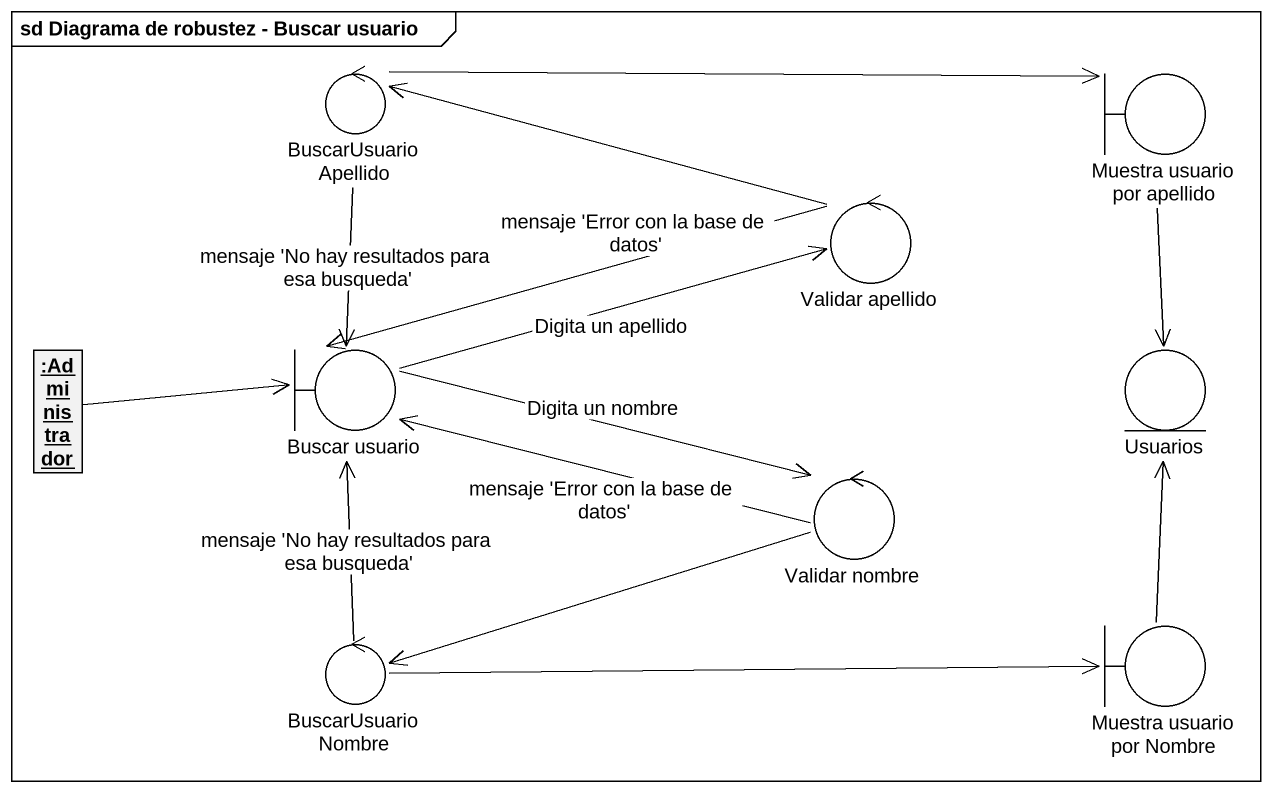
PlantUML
@startuml
mainframe sd Diagrama de robustez - Buscar usuario
allowmixing
hide circle
hide empty members
control BuscarUsuarioApellido
boundary "Muestra usuario por apellido" as Muestra_usuario_por_apellido
control "Validar apellido" as Validar_apellido
object ":Administrador" as Administrador
boundary "Buscar usuario" as Buscar_usuario
entity Usuarios
control "Validar nombre" as Validar_nombre
boundary "Muestra usuario por Nombre" as Muestra_usuario_por_Nombre
control BuscarUsuarioNombre
BuscarUsuarioApellido -right-> Muestra_usuario_por_apellido
BuscarUsuarioApellido --> Buscar_usuario : mensaje 'No hay resultados para esa busqueda'
Muestra_usuario_por_apellido --> Usuarios
Validar_apellido -left-> BuscarUsuarioApellido
Validar_apellido -left-> Buscar_usuario : mensaje 'Error con la base de datos'
Administrador -right-> Buscar_usuario
Buscar_usuario -right-> Validar_apellido : Digita un apellido
Buscar_usuario -right-> Validar_nombre : Digita un nombre
Validar_nombre -left-> Buscar_usuario : mensaje 'Error con la base de datos'
Validar_nombre -left-> BuscarUsuarioNombre
Muestra_usuario_por_Nombre -up-> Usuarios
BuscarUsuarioNombre -up-> Buscar_usuario : mensaje 'No hay resultados para esa busqueda'
BuscarUsuarioNombre -right-> Muestra_usuario_por_Nombre
@enduml
